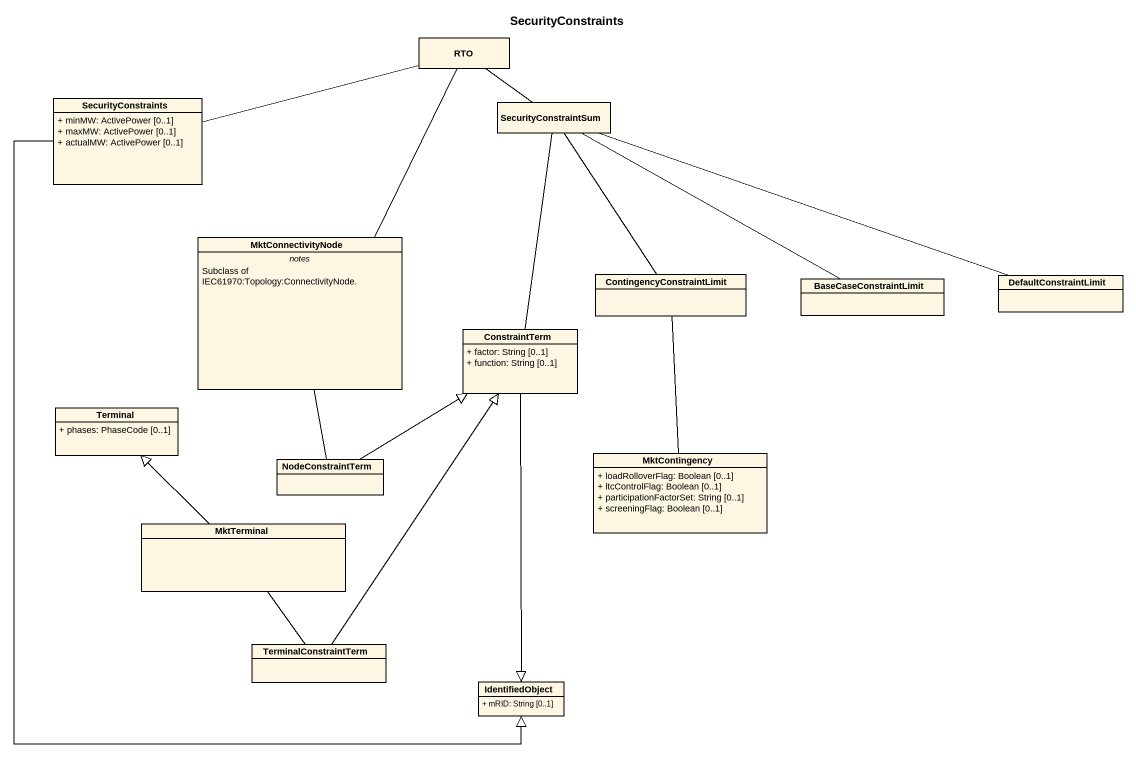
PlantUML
@startuml
title SecurityConstraints
hide circle
hide empty members
skinparam classAttributeIconSize 0
class RTO
class SecurityConstraints {
  + minMW: ActivePower [0..1]
  + maxMW: ActivePower [0..1]
  + actualMW: ActivePower [0..1]
}
class SecurityConstraintSum
class MktConnectivityNode {
  -- notes --
  Subclass of IEC61970:Topology:ConnectivityNode.
}
class ContingencyConstraintLimit
class DefaultConstraintLimit
class BaseCaseConstraintLimit
class ConstraintTerm {
  + factor: String [0..1]
  + function: String [0..1]
}
class Terminal {
  + phases: PhaseCode [0..1]
}
class NodeConstraintTerm
class MktContingency {
  + loadRolloverFlag: Boolean [0..1]
  + ltcControlFlag: Boolean [0..1]
  + participationFactorSet: String [0..1]
  + screeningFlag: Boolean [0..1]
}
class MktTerminal
class TerminalConstraintTerm
class IdentifiedObject {
  + mRID: String [0..1]
}
RTO -- MktConnectivityNode
SecurityConstraints -right- RTO
SecurityConstraints --|> IdentifiedObject
SecurityConstraintSum -up- RTO
SecurityConstraintSum -- ConstraintTerm
ContingencyConstraintLimit -up- SecurityConstraintSum
ContingencyConstraintLimit -- MktContingency
DefaultConstraintLimit -left- SecurityConstraintSum
BaseCaseConstraintLimit -left- SecurityConstraintSum
ConstraintTerm --|> IdentifiedObject
NodeConstraintTerm -up- MktConnectivityNode
NodeConstraintTerm -up-|> ConstraintTerm
MktTerminal -up-|> Terminal
TerminalConstraintTerm -up-|> ConstraintTerm
TerminalConstraintTerm -up- MktTerminal
@enduml
